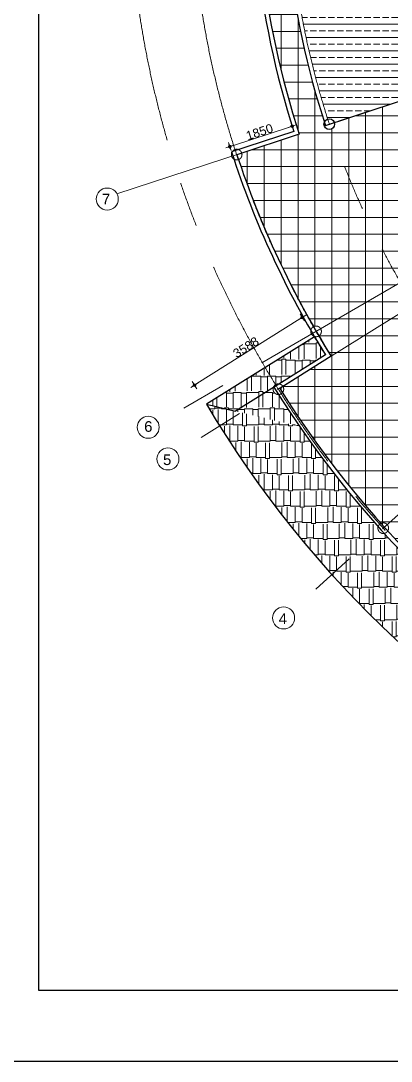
# Model space of a CAD drawing. Header units: millimetres. Extents: x -582 to 488037, y -1142837 to 903.
# Drawn here: x 425300 to 435735, y -1142837 to -1113533 of the extents above; entities that cross this region are included whole.
import ezdxf

# ---------------------------------------------------------------- set-up
doc = ezdxf.new("R2010")
doc.units = ezdxf.units.MM
doc.header["$PDMODE"] = 3
doc.linetypes.add('CENTERX2', pattern=[101.6, 63.5, -12.7, 12.7, -12.7])
doc.layers.add('A New CL', color=7, linetype='CENTERX2', lineweight=13, true_color=0x18bbcd)
doc.layers.add('Pipe line', color=7, linetype='Continuous', lineweight=60, true_color=0x0070ff)
for name, color, linetype, lineweight in [('Dim', 160, 'Continuous', 20), ('Dimension', 5, 'Continuous', 13), ('dw', 92, 'Continuous', 15), ('ha', 252, 'Continuous', 5), ('hatch', 9, 'Continuous', 0), ('hatch2', 252, 'Continuous', 18), ('railing', 220, 'Continuous', 25)]:
    doc.layers.add(name, color=color, linetype=linetype, lineweight=lineweight)
doc.styles.add('Arial', font='arial.ttf')
doc.dimstyles.new('A_ Detail', dxfattribs={"dimtxt": 250, "dimasz": 80, "dimexe": 75, "dimexo": 0, "dimgap": 4, "dimtad": 1, "dimdec": 0, "dimzin": 1, "dimdsep": 46, "dimtxsty": 'Arial', "dimblk": 'dot 2', "dimcen": 0.09375, "dimclrd": 5, "dimclre": 5, "dimclrt": 256, "dimadec": 0, "dimazin": 0, "dimtfac": 0.75, "dimtdec": 0, "dimtix": 1, "dimtmove": 1, "dimatfit": 3, "dimfxl": 75, "dimfxlon": 1, "dimtolj": 1, "dimtzin": 0, "dimlwd": 13, "dimlwe": 9, "dimarcsym": 0})
pattern_1 = [(0, (-69810, -65127.35), (0, 476.25), []), (90, (-69810, -65127.35), (-476.25, 3e-14), [])]

# ---------------------------------------------------------------- blocks, each defined once
blk = doc.blocks.new('dot1')
at = {"layer": 'hatch'}
h = blk.add_hatch(color=256, dxfattribs=at)
edge = h.paths.add_edge_path()
edge.add_arc((0, 0), 1, 0, 360)
for p, q in [((3, 0), (-3, 0)), ((0, 3), (0, -3))]:
    blk.add_line(p, q, dxfattribs=at)
blk.add_circle((0, 0), 1, dxfattribs=at)
blk = doc.blocks.new('dot 2')
at = {"layer": 'hatch', "xscale": 0.5, "yscale": 0.5, "zscale": 0.5}
blk.add_blockref('dot1', (0, 0), dxfattribs=at)
blk = doc.blocks.new('*D199')
at = {"layer": 'DEFPOINTS', "color": 0, "transparency": 16777216}
for p in [(432994, -1116651), (431187, -1117076), (431237, -1117228)]:
    blk.add_point(p, dxfattribs=at)
at = {"layer": 'Dim', "color": 5, "lineweight": 9, "transparency": 16777216}
for p, q in [((432968, -1116570), (432921, -1116428)), ((431211, -1117148), (431164, -1117005))]:
    blk.add_line(p, q, dxfattribs=at)
at = {"layer": 'Dim', "color": 5, "lineweight": 13, "transparency": 16777216}
blk.add_line((432869, -1116524), (431263, -1117052), dxfattribs=at)
at = {"layer": 'Dim', "color": 5, "lineweight": 13, "transparency": 16777216, "xscale": 80, "yscale": 80, "zscale": 80}
for p, rotation in [((432945, -1116499), 18.18248652200701), ((431187, -1117076), 198.182486522007)]:
    blk.add_blockref('dot 2', p, dxfattribs=dict(at, rotation=rotation))
at = {"layer": 'Dim', "transparency": 16777216, "insert": (432025, -1116663), "char_height": 250, "attachment_point": 5, "rotation": 18.1825, "style": 'Arial'}
blk.add_mtext('\\A1;1850', dxfattribs=at)
blk = doc.blocks.new('*D346')
at = {"layer": 'DEFPOINTS', "color": 0, "transparency": 16777216}
for p in [(433230, -1121886), (433567, -1122422), (430530, -1124332)]:
    blk.add_point(p, dxfattribs=at)
at = {"layer": 'Dim', "color": 5, "lineweight": 13, "transparency": 16777216}
blk.add_line((430261, -1123753), (433163, -1121928), dxfattribs=at)
at = {"layer": 'Dim', "color": 5, "lineweight": 9, "transparency": 16777216}
for p, q in [((433270, -1121949), (433191, -1121822)), ((430233, -1123859), (430153, -1123732))]:
    blk.add_line(p, q, dxfattribs=at)
at = {"layer": 'Dim', "color": 5, "lineweight": 13, "transparency": 16777216, "xscale": 80, "yscale": 80, "zscale": 80}
for p, rotation in [((433230, -1121886), 32.16073039027189), ((430193, -1123796), 212.1607303902719)]:
    blk.add_blockref('dot 2', p, dxfattribs=dict(at, rotation=rotation))
at = {"layer": 'Dim', "transparency": 16777216, "insert": (431642, -1122729), "char_height": 250, "attachment_point": 5, "rotation": 32.1607, "style": 'Arial'}
blk.add_mtext('\\A1;3588', dxfattribs=at)

msp = doc.modelspace()

# ---------------------------------------------------------------- hatches: boundary and pattern name
at = {"layer": 'ha'}
h = msp.add_hatch(dxfattribs=at)
h.set_pattern_fill('NET', color=256, scale=150, style=0)
h.set_pattern_definition(pattern_1)
h.paths.add_polyline_path([(445087, -1129871.5, -0.0419951), (441782.1, -1127728.7), (441408.1, -1128191.7), (439198.8, -1131040.3, -0.2318052), (439256.9, -1131158.8, -0.0918414), (439246.9, -1131212.6, 0.0405681), (443029.8, -1133655.5, -0.1023465), (443080.4, -1133621.9), (443695.6, -1132471.9), (443643, -1132443.1), (444099.6, -1131610.9), (444143.5, -1131634.9)])
h.paths.add_polyline_path([(438738.9, -1124907.2), (435622.5, -1127722.8, -0.1857696), (435661.2, -1127823.4, -0.136524), (435639.6, -1127900.9, 0.0415416), (439020, -1131036.6, -0.3306878), (439198.8, -1131040.3), (441772.8, -1127721.5, -0.0441293), (438738.9, -1124907.2)])
h.paths.add_polyline_path([(436246.1, -1121604.3, -0.0064161), (435933.3, -1121088.9), (436003.9, -1121047.3, -0.2828255), (435865.4, -1120973), (433747.8, -1122205.1, -0.1325033), (433768.1, -1122280.6, -0.2573774), (433698.2, -1122407.4, 0.0064089), (434045.1, -1122979)])
h.paths.add_polyline_path([(434041.6, -1116585.3, -0.4208897), (433848.8, -1116491.1), (433144.1, -1116722.6, 0.0000516), (433145.7, -1116727.4), (431525.8, -1117259.4, -0.0711207), (431531.8, -1117301.4, -0.3140656), (431433.7, -1117442.2, 0.0495676), (433547.4, -1122148.3, -0.4036464), (433747.8, -1122205.1), (435865.4, -1120973, -0.1325033), (435845.1, -1120897.6, -0.267914), (435920.1, -1120767.7, -0.049231)])
h.paths.add_polyline_path([(432857.4, -1111779.2, -0.1684765), (432812.6, -1111691.7), (432075.1, -1111771.4, 0.0523975), (433144.1, -1116722.6), (433848.8, -1116491.1, -0.0800774), (433841.2, -1116444, -0.0956408), (433852, -1116388.2, -0.0503869)])
h.paths.add_polyline_path([(438568, -1127929.1), (439628.1, -1127929.1), (439628.1, -1128159.2), (438568, -1128159.2)], flags=24)
h = msp.add_hatch(dxfattribs=at)
h.set_pattern_fill('NET', color=256, scale=150, style=0)
h.set_pattern_definition(pattern_1)
h.paths.add_polyline_path([(437066.2, -1115434.4), (434133.9, -1116397.5, -0.0789285), (434141.2, -1116444, -0.3171408), (434041.6, -1116585.3, 0.049231), (435920.1, -1120767.7, -0.4132727), (436124.7, -1120822.2), (438785.8, -1119273.9, -0.0522713)])
h = msp.add_hatch(dxfattribs=at)
h.set_pattern_fill('NET', color=256, scale=150, style=0)
h.set_pattern_definition(pattern_1)
h.paths.add_polyline_path([(432595.7, -1123890.2, 0.0440843), (435543.1, -1127794.6), (438738.9, -1124907.2, -0.0440843), (436248.3, -1121607.8)])
at = {"layer": 'hatch2'}
h = msp.add_hatch(dxfattribs=at)
h.set_pattern_fill('JIS_STN_2.5', color=30, scale=150, angle=135, style=0)
h.set_pattern_definition([(180, (-69810, -65127.35), (-3e-14, -375), []), (180, (-69997.2, -64940.14), (-3e-14, -375), [180, -75])])
h.paths.add_polyline_path([(434089.6, -1102060.7, -0.3955441), (433906.1, -1102152.6, 0.0492214), (432965.7, -1106639.1, -0.4051636), (433096.2, -1106802.2), (437274.4, -1107229.3, -0.0678652), (437284.2, -1107189.9)])
h.paths.add_polyline_path([(433906.1, -1102152.6, -0.3319152), (433798.8, -1102008.9, -0.080775), (433806.6, -1101961.3), (433268.7, -1101788.2, 0.0524558), (432235.6, -1106714.2), (432797.7, -1106771.7, -0.4193442), (432965.7, -1106639.1, -0.0492214)])
h.paths.add_polyline_path([(432935.2, -1106937.5, -0.4233459), (432797.7, -1106771.7), (432235.6, -1106714.2, 0.0512578), (432238.2, -1111633.1), (432834.7, -1111568.6, 0.000201), (432836.6, -1111587.3, -0.2281493), (432948.8, -1111521.4, -0.049221)])
h.paths.add_polyline_path([(433096.2, -1106802.2, -0.4090777), (432935.2, -1106937.5, 0.049221), (432948.8, -1111521.4, -0.4062062), (433110.3, -1111654.4), (437285.9, -1111202.8, -0.4208385), (437422.7, -1111037.5, -0.0484535), (437411.9, -1107395.1, -0.4232557), (437274.4, -1107229.3)])
h.paths.add_polyline_path([(433110.3, -1111654.4, -0.4075318), (432981.1, -1111819.6, 0.0492209), (433948, -1116300.4, -0.4075584), (434133.9, -1116397.5), (437066.2, -1115434.4, -0.001425), (437030.7, -1115325), (438138.9, -1114961.1, -0.1834974), (438223.3, -1114896.2, -0.0006944), (438207.5, -1114846.3, -0.0484794), (437454.8, -1111335.7, -0.4220149), (437285.9, -1111202.8)])
h = msp.add_hatch(dxfattribs=at)
h.set_pattern_fill('AR-RSHKE', color=30, scale=1.5, angle=180, style=0)
h.set_pattern_definition([(180, (-69810, -65127.35), (-971.55, -457.2), [228.6, -190.5, 266.7, -114.3, 342.9, -152.4]), (180, (-70038.6, -65146.4), (-971.55, -457.2), [190.5, -723.9, 152.4, -228.6]), (180, (-70495.8, -65098.77), (-971.55, -457.2), [114.3, -1181.1]), (270, (-69810, -65127.35), (323.85, -457.2), [438.15, -1390.65]), (270, (-70038.6, -65127.35), (323.85, -457.2), [428.625, -1400.175]), (270, (-70229.1, -65127.35), (323.85, -457.2), [400.05, -1428.75]), (270, (-70495.8, -65098.77), (323.85, -457.2), [438.15, -1390.65]), (270, (-70610.1, -65098.77), (323.85, -457.2), [438.15, -1390.65]), (270, (-70953, -65127.35), (323.85, -457.2), [419.1, -1409.7])])
h.paths.add_polyline_path([(433882.6, -1122944.9, -0.0057252), (433572.8, -1122431), (432185.6, -1123297.4, 0.0050746), (432477.5, -1123781.3, -0.1753837), (432577.4, -1123760.2), (432715.6, -1123673.9)])
h.paths.add_polyline_path([(432429.4, -1123988.2, -0.1404943), (432406.6, -1123908.7, -0.2593842), (432477.5, -1123781.3, -0.0050746), (432185.6, -1123297.4), (430529.8, -1124331.7), (431507.4, -1124564.1)])
h.paths.add_polyline_path([(431507.4, -1124564.1), (433149.5, -1124954.5, -0.0096053), (432559.9, -1124058.7, -0.2644281), (432429.4, -1123988.2)])
h = msp.add_hatch(dxfattribs=at)
h.set_pattern_fill('AR-RSHKE', color=30, scale=1.5, style=0)
h.set_pattern_definition([(0, (-69810, -65127.35), (971.55, 457.2), [228.6, -190.5, 266.7, -114.3, 342.9, -152.4]), (0, (-69581.4, -65108.3), (971.55, 457.2), [190.5, -723.9, 152.4, -228.6]), (0, (-69124.2, -65155.92), (971.55, 457.2), [114.3, -1181.1]), (90, (-69810, -65127.35), (-323.85, 457.2), [438.15, -1390.65]), (90, (-69581.4, -65127.35), (-323.85, 457.2), [428.625, -1400.175]), (90, (-69390.9, -65127.35), (-323.85, 457.2), [400.05, -1428.75]), (90, (-69124.2, -65155.92), (-323.85, 457.2), [438.15, -1390.65]), (90, (-69009.9, -65155.92), (-323.85, 457.2), [438.15, -1390.65]), (90, (-68667, -65127.35), (-323.85, 457.2), [419.1, -1409.7])])
h.paths.add_polyline_path([(431507.4, -1124564.1), (430529.8, -1124331.7, 0.0060012), (430901.3, -1124942.7)])
h.paths.add_polyline_path([(433149.5, -1124954.5), (431507.4, -1124564.1), (430901.3, -1124942.7, 0.0441315), (434063.3, -1129131.5), (435399.9, -1127924, -0.1857813), (435361.2, -1127823.4, -0.0749685), (435367.8, -1127779.2, -0.0321979)])
h.paths.add_polyline_path([(435540.7, -1127970.5, -0.2644219), (435399.9, -1127924), (434063.3, -1129131.5, 0.0441309), (437911.2, -1132700.4), (439014.9, -1131277.4, -0.2318052), (438956.9, -1131158.8, -0.0307375), (438958, -1131140.4, -0.0418162)])
h.paths.add_polyline_path([(442049.8, -1133243.3, -0.0312123), (439161.7, -1131298.4, -0.2644279), (439014.9, -1131277.4), (437911.2, -1132700.4, 0.0429746), (442204.2, -1135474.5), (442546.1, -1134830.1)])
h.paths.add_polyline_path([(442546.1, -1134830.1), (442204.2, -1135474.5, 0.0061157), (442852, -1135808.1)])

# ---------------------------------------------------------------- linework, layer by layer
msp.add_circle((433991.2, -1116444), 150)
at = {"layer": 'A New CL', "ltscale": 100}
for p, q in [((442684.5, -1113589.1), (428008.8, -1118409.3)), ((446359.5, -1114867.4), (429176.3, -1124864.9)), ((446538.6, -1115175.3), (429698.2, -1125694.1)), ((447743.8, -1116771.6), (432938.1, -1130148.1))]:
    msp.add_line(p, q, dxfattribs=at)
for centre in [(431381.8, -1117301.4), (433618.1, -1122280.6), (432556.6, -1123908.7), (435511.2, -1127823.4)]:
    msp.add_circle(centre, 150, dxfattribs=at)
for centre, radius, start, end in [((456168, -1109160.6), 23338.9, 157.6902, 257.35192), ((456168, -1109160.6), 27838.9, 162.15399, 252.25408), ((456165.6, -1109159.9), 26088.9, 162.15383, 211.98971)]:
    msp.add_arc(centre, radius, start, end, dxfattribs=at)
at = {"layer": 'DEFPOINTS'}
msp.add_lwpolyline([(424800, -1142837.3), (456500, -1142837.3), (456500, -1098837.3), (424800, -1098837.3)], close=True, dxfattribs=at)
at = {"layer": 'Dimension'}
for centre in [(427734.5, -1118554.3), (428888.8, -1124981.5), (429445.6, -1125874.3), (432703.6, -1130351.2)]:
    msp.add_circle(centre, 310.3, dxfattribs=at)
at = {"layer": 'dw', "lineweight": 30}
msp.add_lwpolyline([(425800, -1140837.3), (455500, -1140837.3), (455500, -1099837.3), (425800, -1099837.3)], close=True, dxfattribs=at)
at = {"layer": 'railing', "lineweight": 30}
msp.add_line((433882, -1116480.2), (437066.2, -1115434.4), dxfattribs=at)
at = {"layer": 'railing'}
for p, q in [((432994.5, -1116650.7), (431236.9, -1117228)), ((433145.7, -1116727.4), (431388.1, -1117304.6)), ((433572.8, -1122431), (430529.8, -1124331.7)), ((433882.6, -1122944.9), (432715.6, -1123673.9)), ((434047.8, -1122983.2), (432595.7, -1123890.2)), ((432715.6, -1123673.9), (431350.1, -1124526.7)), ((430529.8, -1124331.7), (431350.1, -1124526.7))]:
    msp.add_line(p, q, dxfattribs=at)
for centre, radius, start, end in [((456168, -1109160.6), 24353.9, 185.90247, 197.91193), ((456168, -1109160.6), 24233.9, 186.18484, 198.19431), ((456168, -1109160.6), 26203.9, 197.93087, 211.73826), ((456168, -1109160.6), 26083.9, 198.19331, 212.00069), ((456168, -1109160.6), 26203.9, 209.43727, 209.98061), ((456168, -1109160.6), 26203.9, 209.43727, 209.98061), ((456168, -1109160.6), 26083.9, 210.40269, 211.73826), ((456168, -1109160.6), 26203.9, 210.40269, 211.73826), ((456168, -1109160.6), 27915.9, 211.75367, 241.8238), ((456168, -1109160.6), 27795.9, 212.00001, 241.8238), ((456165.6, -1109159.9), 29788.9, 210.61791, 243.45301)]:
    msp.add_arc(centre, radius, start, end, dxfattribs=at)
at = {"layer": 'railing', "lineweight": 30}
msp.add_arc((456164.7, -1109161.2), 23453.9, 185.8913, 198.1834, dxfattribs=at)

# ---------------------------------------------------------------- texts
at = {"layer": 'Pipe line', "color": 5, "char_height": 300, "attachment_point": 5, "style": 'Arial'}
for s, insert in [('7', (427701.8, -1118555.3)), ('6', (428892.8, -1124962)), ('5', (429423.7, -1125897.8)), ('4', (432681.6, -1130374.8))]:
    msp.add_mtext(s, dxfattribs=dict(at, insert=insert))

# ---------------------------------------------------------------- dimensions: what is measured, and where the dimension line sits
at = {"layer": 'Dim'}
for p1, p2, distance, picture, middle in [((432994.5, -1116650.7), (431236.9, -1117228), -159.5, '*D199', (432024.8, -1116662.8)), ((430529.8, -1124331.7), (433567.4, -1122421.7), 633.1, '*D346', (431641.5, -1122729.3))]:
    dim = msp.add_aligned_dim(p1=p1, p2=p2, distance=distance, dimstyle='A_ Detail', dxfattribs=at)
    dim.commit()
    dim.dimension.update_dxf_attribs({"geometry": picture, "text_midpoint": middle})

doc.saveas('drawing.dxf')
